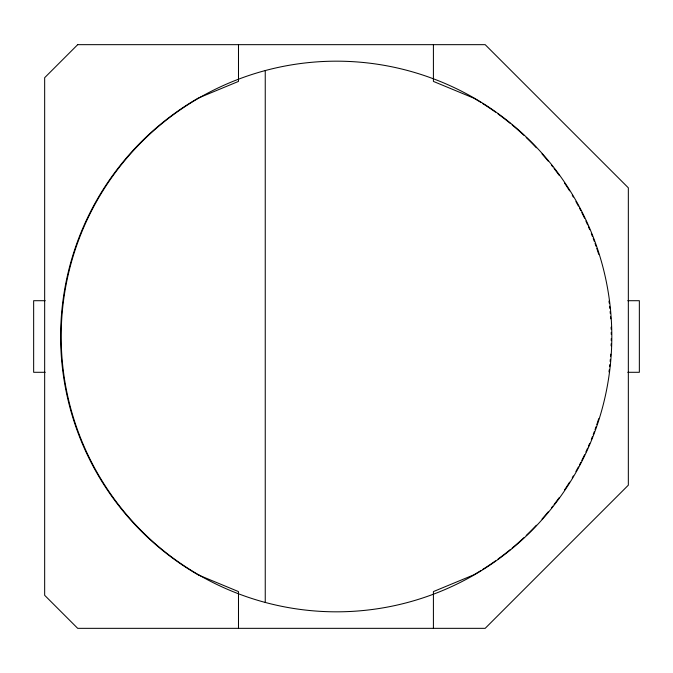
<?xml version="1.0" encoding="UTF-8"?>
<svg xmlns="http://www.w3.org/2000/svg" width="673" height="673" viewBox="0 0 673 673"><rect width="100%" height="100%" fill="white"/><g stroke="black" fill="none" stroke-linecap="round" stroke-linejoin="round"><path stroke-width="1.01" d="M45.2 300.705L33.65 300.705L33.65 372.295L45.2 372.295M627.8 300.705L639.35 300.705L639.35 372.295L627.8 372.295M433.412 44.662L433.412 81.416L473.607 98.065A275.316 275.316 0 0 1 480.724 102.321M433.412 628.338L433.412 591.584L473.607 574.935A275.316 275.316 0 0 0 480.724 570.679M265.246 70.564L265.246 602.436M238.486 44.662L238.486 81.416L198.291 98.065A275.316 275.316 0 0 0 198.291 574.935L238.486 591.584L238.486 628.338M611.261 338.569A275.316 275.316 0 0 1 611.235 340.639M611.168 343.752A275.316 275.316 0 0 1 611.109 345.829M610.697 354.166A275.316 275.316 0 0 1 610.554 356.253M610.318 359.39A275.316 275.316 0 0 1 610.133 361.477M609.831 364.615A275.316 275.316 0 0 1 609.603 366.701M609.242 369.83A275.316 275.316 0 0 1 608.981 371.917M598.701 418.724A275.316 275.316 0 0 1 596.766 424.68M596.085 426.657A275.316 275.316 0 0 1 595.041 429.618M594.326 431.595A275.316 275.316 0 0 1 593.224 434.539M592.467 436.499A275.316 275.316 0 0 1 591.306 439.427M589.699 443.314A275.316 275.316 0 0 1 588.463 446.207M587.622 448.134A275.316 275.316 0 0 1 585.889 451.962M584.551 454.805A275.316 275.316 0 0 1 581.792 460.441M580.841 462.309A275.316 275.316 0 0 1 579.394 465.077M578.418 466.919A275.316 275.316 0 0 1 575.92 471.462M573.346 475.946A275.316 275.316 0 0 1 572.286 477.729M569.577 482.162A275.316 275.316 0 0 1 564.47 490.045M559.078 497.784A275.316 275.316 0 0 1 554.056 504.523M552.769 506.18A275.316 275.316 0 0 1 551.465 507.829M548.159 511.909A275.316 275.316 0 0 1 542.026 519.068M536.406 525.226A275.316 275.316 0 0 1 526.185 535.523M523.922 537.668A275.316 275.316 0 0 1 512.161 548.041M510.546 549.378A275.316 275.316 0 0 1 498.087 559.011M495.53 560.853A275.316 275.316 0 0 1 482.491 569.577M482.491 103.423A275.316 275.316 0 0 1 495.53 112.147M498.087 113.989A275.316 275.316 0 0 1 510.546 123.622M512.161 124.959A275.316 275.316 0 0 1 523.922 135.332M526.185 137.477A275.316 275.316 0 0 1 536.406 147.774M542.026 153.932A275.316 275.316 0 0 1 548.159 161.091M551.465 165.171A275.316 275.316 0 0 1 552.769 166.82M554.056 168.477A275.316 275.316 0 0 1 559.078 175.216M564.47 182.955A275.316 275.316 0 0 1 569.577 190.838M572.286 195.271A275.316 275.316 0 0 1 573.346 197.054M575.92 201.538A275.316 275.316 0 0 1 578.418 206.081M579.394 207.923A275.316 275.316 0 0 1 580.841 210.691M581.792 212.559A275.316 275.316 0 0 1 584.551 218.195M585.889 221.038A275.316 275.316 0 0 1 587.622 224.866M588.463 226.793A275.316 275.316 0 0 1 589.699 229.686M591.306 233.573A275.316 275.316 0 0 1 592.467 236.501M593.224 238.461A275.316 275.316 0 0 1 594.326 241.405M595.041 243.382A275.316 275.316 0 0 1 596.085 246.343M596.766 248.32A275.316 275.316 0 0 1 598.701 254.276M608.981 301.083A275.316 275.316 0 0 1 609.242 303.17M609.603 306.299A275.316 275.316 0 0 1 609.831 308.385M610.133 311.523A275.316 275.316 0 0 1 610.318 313.61M610.554 316.747A275.316 275.316 0 0 1 610.697 318.834M611.109 327.171A275.316 275.316 0 0 1 611.168 329.248M611.235 332.361A275.316 275.316 0 0 1 611.261 334.431M77.698 44.662L44.662 77.698L44.662 595.302L77.698 628.338L485.174 628.338L628.338 485.174L628.338 187.826L485.174 44.662L77.698 44.662M198.838 574.935A275.316 275.316 0 0 0 611.816 336.5A275.316 275.316 0 0 0 198.838 98.065A275.316 275.316 0 0 0 198.838 574.935"/></g></svg>
